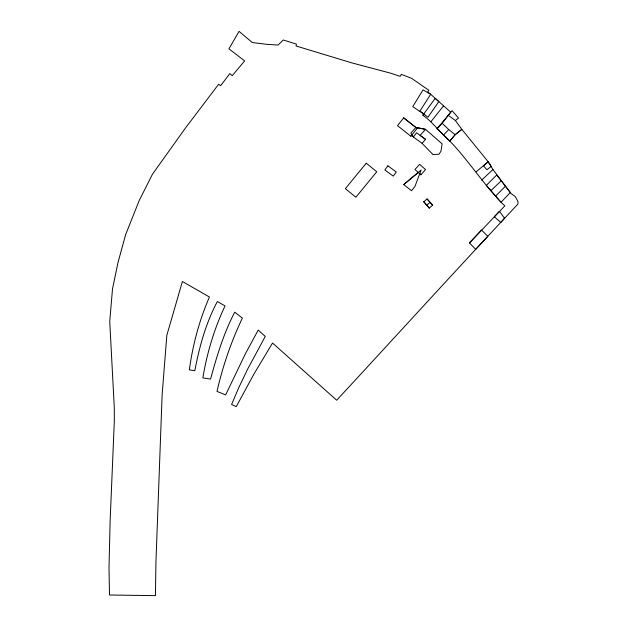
<?xml version="1.0" encoding="UTF-8"?>
<svg xmlns="http://www.w3.org/2000/svg" width="627" height="627" viewBox="0 0 627 627"><rect width="100%" height="100%" fill="white"/><g stroke="black" fill="none" stroke-linecap="round" stroke-linejoin="round"><path stroke-width="0.94" d="M449.825 141.012L455.061 134.774L461.833 129.35L455.147 134.719L449.825 141.012L437.097 128.637L448.242 115.321L455.382 120.549L461.833 129.35L488.182 161.774L492.963 169.549L510.307 192.544L501.028 202.262C482.641 182.857 468.314 160.394 449.825 141.012C440.24 132.979 433.171 122.398 422.88 115.219L423.766 114.004L412.77 106.653L423.013 89.857L430.678 94.285L438.837 101.59L427.935 117.241L419.972 111.057L430.678 94.285L427.708 91.895L428.884 90.28L411.469 78.25L401.304 74.378L400.167 76.384L391.005 73.288L351.716 62.849L296.069 45.99L296.477 44.149L283.31 39.995L278.114 45.034L266.749 44.337L252.289 42.511L239.067 31.35L228.926 48.859L244.671 60.905L232.233 75.648L229.819 73.578L220.649 85.703L218.627 84.277L185.764 127.61L152.502 174.134L139.17 200.609L125.682 234.514L118.041 262.352L112.492 289.023L109.741 321.463L114.302 407.95L114.326 421.101L110.109 521.445L108.996 568.266L109.513 594.999L155.449 595.65L155.935 562.239L162.134 394.681L166.829 335.32L182.394 281.515L209.457 297.01C199.323 320.17 192.787 344.834 189.338 369.852L194.84 370.698C199.347 346.825 205.836 323.062 217.357 301.532L225.038 305.921C214.254 328.681 206.981 353.056 202.866 377.893L210.57 379.092C216.777 356.207 223.729 333.258 234.717 312.152L242.359 318.101C231.23 341.488 222.773 366.144 216.997 391.389L225.634 394.908L245.674 353.22L258.214 330.068L265.26 336.456L247.579 369.217L238.378 388.481L231.598 404.486L236.246 406.664L254.1 373.77L272.533 343.04L336.675 400.214C397.118 334.936 457.091 268.85 517.933 204.057L518.004 201.596L515.292 196.572L511.177 193.641L496.741 175.011L486.364 185.349L501.028 202.262L504.829 205.86L469.451 242.947L475.705 249.334L487.83 236.308L481.497 230.038L469.451 242.947M422.88 115.219L435.201 98.337L450.672 112.139L442.184 123.307L437.097 128.637M403.694 117.86L397.51 125.674L410.889 136.231L417.088 128.417L403.694 117.86L415.889 127.477L425.529 129.342L442.106 143.842L440.969 151.185L439.065 154.195L432.998 154.571L422.112 143.356L413.389 137.039L412.002 134.829L410.889 136.231M430.976 121.662L443.587 105.814M448.242 115.321L452.114 110.681L458.541 118.064L455.382 120.549M422.112 143.356L425.529 139.319L416.547 132.752L413.389 137.039L410.865 133.002L415.913 127.446L425.529 129.342L420.09 135.408L425.529 139.319M420.874 174.8L425.553 169.603L419.628 164.313L414.949 169.509L420.874 174.8L419.722 173.765M443.665 134.891L448.744 129.562L455.147 134.719M495.659 196.047L505.299 186.352M490.925 190.624L500.997 181.038M481.56 180.192L492.963 169.549M423.86 201.808L427.058 198.939L432.693 205.154L429.229 208.133L423.86 201.808L429.229 208.133M426.862 205.17L430.059 202.302L432.693 205.154M488.182 161.774L483.464 165.81L486.873 169.721L491.278 166.406L488.182 161.774L476.246 171.727M403.725 184.581L421.132 170.035L414.964 186.384L411.5 190.733L403.725 184.581L418.24 172.449M442.184 123.307L448.744 129.562M427.058 198.939L430.059 202.302M387.886 165.818L384.837 169.948L393.223 176.124L396.28 171.994L387.886 165.818M366.246 163.192L345.375 188.656L355.885 197.223L376.764 171.759L366.246 163.192M504.531 218.22L500.761 222.436L494.272 216.683L499.476 211.362L504.531 218.22"/></g></svg>
